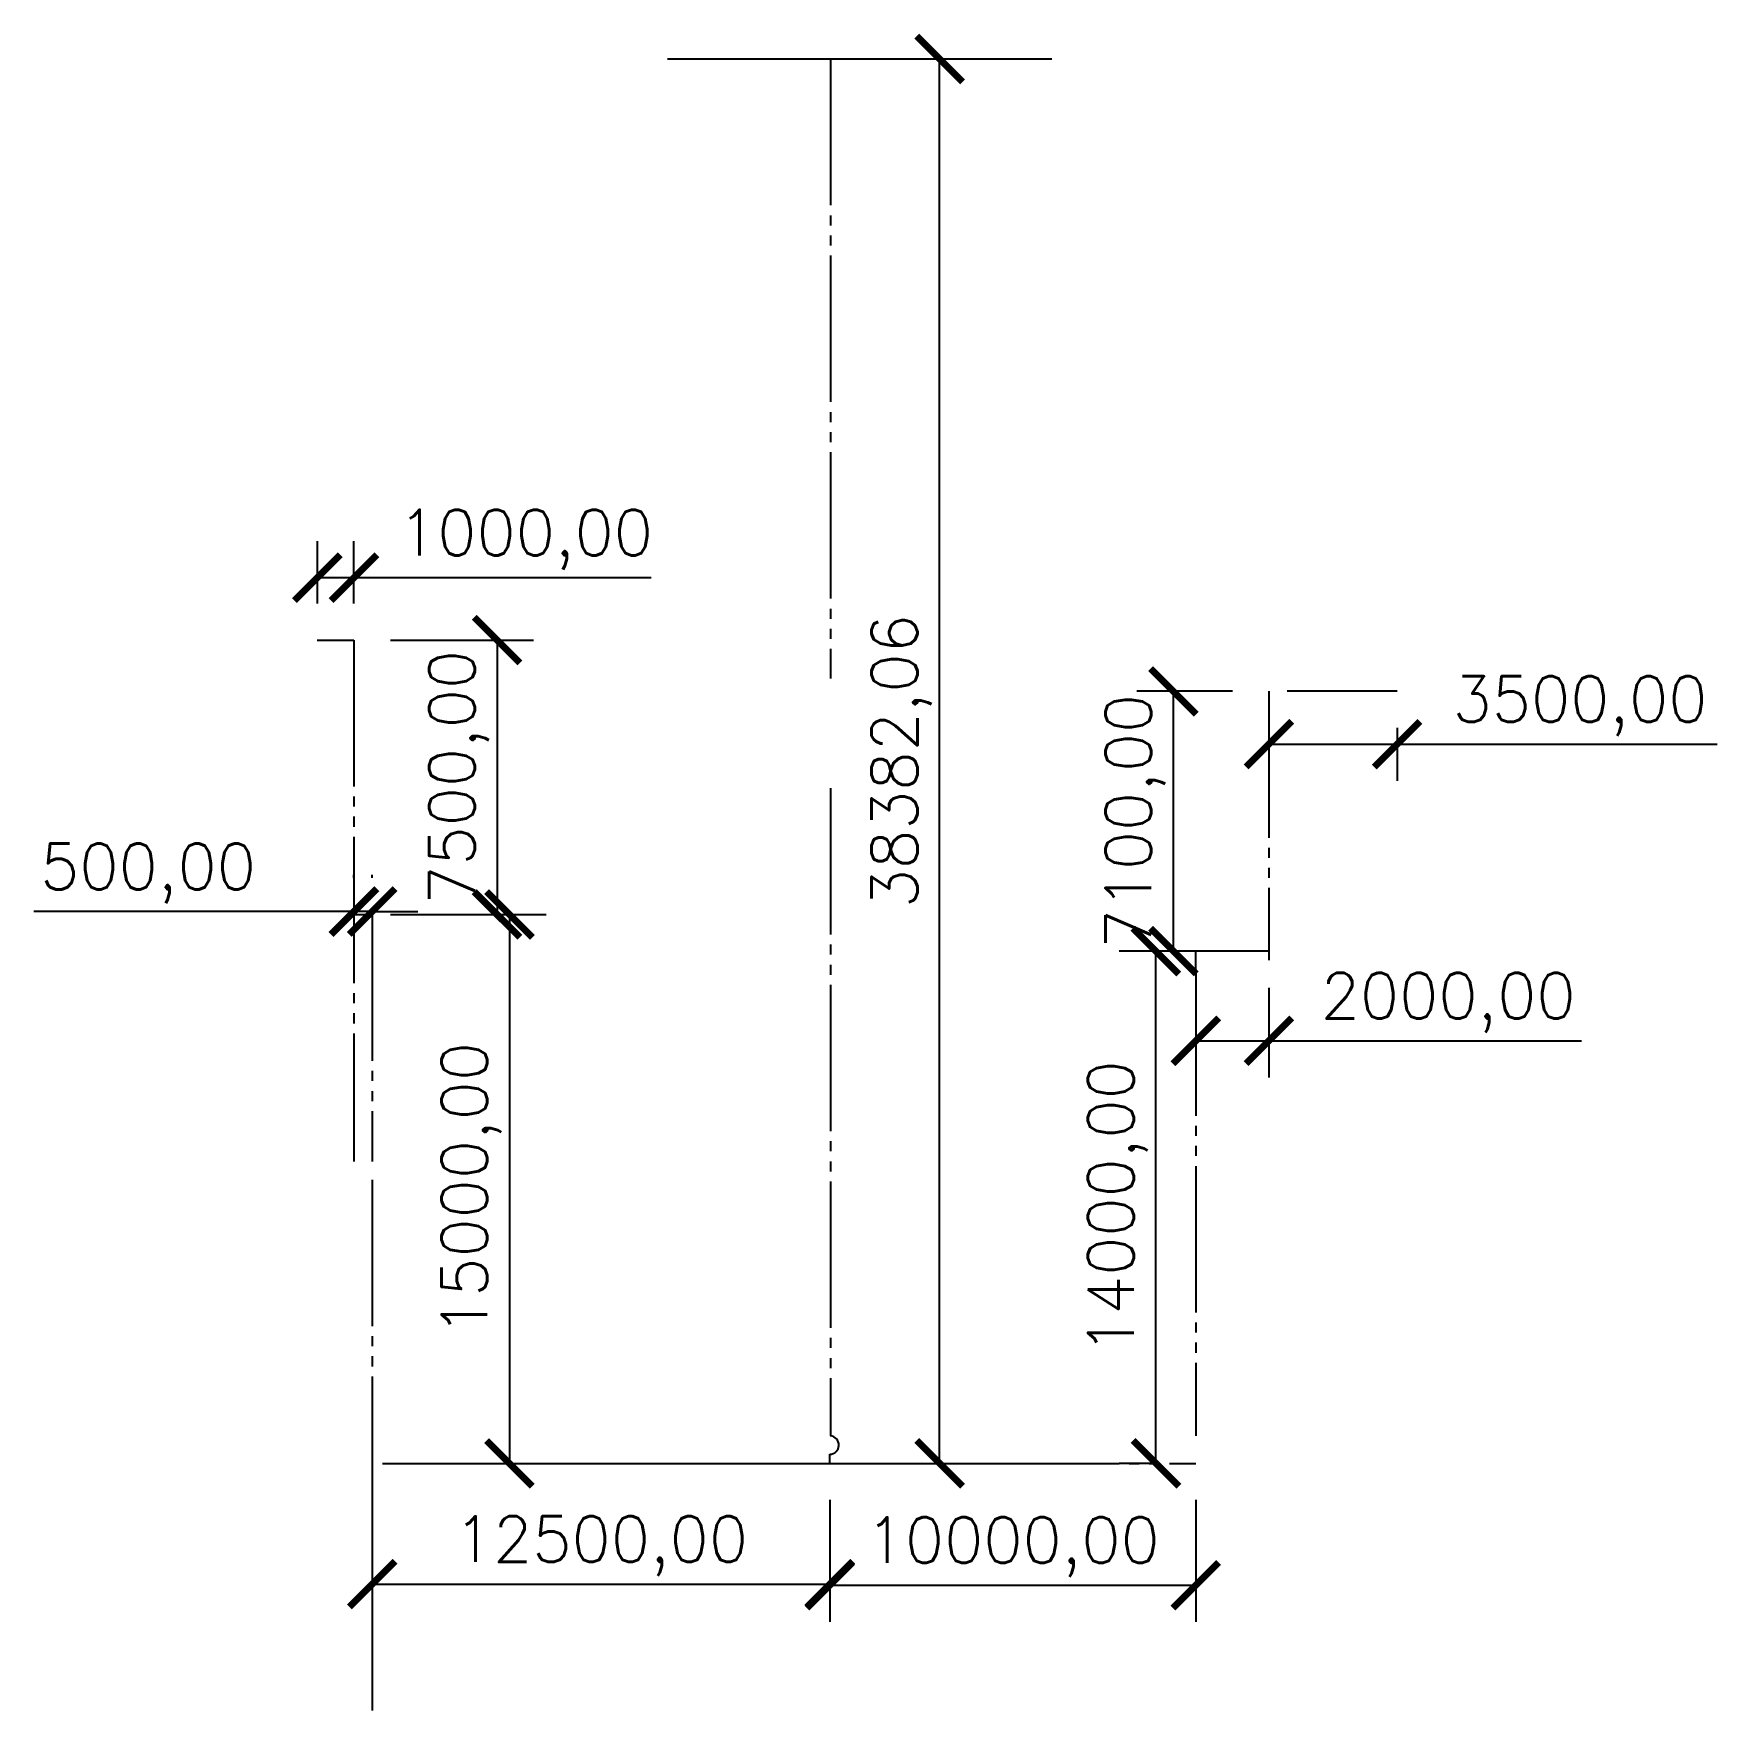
# Model space of a CAD drawing. Header units: millimetres. Extents: x 676 to 2703, y 109 to 703.
# Drawn here: x 2611.2 to 2703.2, y 467.1 to 558.8 of the extents above.
import ezdxf

# ---------------------------------------------------------------- set-up
doc = ezdxf.new("R2010")
doc.units = ezdxf.units.MM
doc.linetypes.add('JIS_09_08', pattern=[10.75, 8, -0.55, 0.55, -0.55, 0.55, -0.55])
doc.layers.get('0').update_dxf_attribs({"lineweight": 25})
doc.layers.add('图层1', color=3, linetype='Continuous', lineweight=70)
doc.layers.add('图层2', color=5, linetype='Continuous', lineweight=70, plot=False)
doc.styles.get("Standard").update_dxf_attribs({"font": 'txt', "bigfont": 'gbcbig.shx'})
doc.dimstyles.new('副本 ISO-25', dxfattribs={"dimtxt": 2.5, "dimasz": 2.5, "dimexe": 2, "dimexo": 2, "dimtad": 1, "dimlfac": 500, "dimtxsty": 'Standard', "dimblk": 'ARCHTICK', "dimcen": 2.5, "dimadec": 0, "dimazin": 0, "dimtfac": 1, "dimtmove": 0, "dimatfit": 3, "dimfxl": 1, "dimarcsym": 0})

# ---------------------------------------------------------------- blocks, each defined once
blk = doc.blocks.new('_ArchTick')
at = {"color": 0, "linetype": 'ByBlock', "const_width": 0.15}
blk.add_lwpolyline([(-0.5, -0.5), (0.5, 0.5)], dxfattribs=at)
blk = doc.blocks.new('*D5')
at = {"color": 0, "lineweight": -2, "transparency": 16777216}
for p, q in [((2626.67, 527.638), (2626.67, 531.052)), ((2628.67, 527.638), (2628.67, 531.052)), ((2626.67, 529.052), (2628.67, 529.052)), ((2628.67, 529.052), (2644.92, 529.052))]:
    blk.add_line(p, q, dxfattribs=at)
at = {"color": 0, "lineweight": -2, "transparency": 16777216, "xscale": 2.5, "yscale": 2.5, "zscale": 2.5, "rotation": 180}
blk.add_blockref('_ArchTick', (2626.67, 529.052), dxfattribs=at)
at = {"color": 0, "lineweight": -2, "transparency": 16777216, "xscale": 2.5, "yscale": 2.5, "zscale": 2.5}
blk.add_blockref('_ArchTick', (2628.67, 529.052), dxfattribs=at)
at = {"color": 0, "lineweight": 0, "transparency": 16777216, "insert": (2638.045, 531.135), "char_height": 2.5, "attachment_point": 5}
blk.add_mtext('1000,00', dxfattribs=at)
blk = doc.blocks.new('_None')
blk = doc.blocks.new('*D6')
at = {"color": 0, "lineweight": -2, "transparency": 16777216}
for p, q in [((2630.67, 525.638), (2638.489, 525.638)), ((2636.489, 525.638), (2636.489, 510.638)), ((2630.67, 510.638), (2638.489, 510.638))]:
    blk.add_line(p, q, dxfattribs=at)
at = {"color": 0, "lineweight": -2, "transparency": 16777216, "xscale": 2.5, "yscale": 2.5, "zscale": 2.5}
for p, rotation in [((2636.489, 525.638), 90), ((2636.489, 510.638), 270)]:
    blk.add_blockref('_ArchTick', p, dxfattribs=dict(at, rotation=rotation))
at = {"color": 0, "lineweight": 0, "transparency": 16777216, "insert": (2634.405, 518.138), "char_height": 2.5, "attachment_point": 5, "rotation": 90}
blk.add_mtext('7500,00', dxfattribs=at)
blk = doc.blocks.new('*D7')
at = {"color": 0, "lineweight": -2, "transparency": 16777216}
for p, q in [((2628.67, 512.638), (2628.67, 512.799)), ((2629.67, 512.638), (2629.67, 512.799)), ((2628.67, 510.799), (2611.17, 510.799)), ((2629.67, 510.799), (2628.67, 510.799)), ((2629.67, 510.799), (2632.17, 510.799))]:
    blk.add_line(p, q, dxfattribs=at)
at = {"color": 0, "lineweight": -2, "transparency": 16777216, "xscale": 2.5, "yscale": 2.5, "zscale": 2.5}
blk.add_blockref('_ArchTick', (2628.67, 510.799), dxfattribs=at)
at = {"color": 0, "lineweight": -2, "transparency": 16777216, "xscale": 2.5, "yscale": 2.5, "zscale": 2.5, "rotation": 180}
blk.add_blockref('_ArchTick', (2629.67, 510.799), dxfattribs=at)
at = {"color": 0, "lineweight": 0, "transparency": 16777216, "insert": (2617.42, 512.882), "char_height": 2.5, "attachment_point": 5}
blk.add_mtext('500,00', dxfattribs=at)
blk = doc.blocks.new('*D8')
at = {"color": 0, "lineweight": -2, "transparency": 16777216}
for p, q in [((2631.67, 510.638), (2639.17, 510.638)), ((2637.17, 510.638), (2637.17, 480.638)), ((2631.67, 480.638), (2639.17, 480.638))]:
    blk.add_line(p, q, dxfattribs=at)
at = {"color": 0, "lineweight": -2, "transparency": 16777216, "xscale": 2.5, "yscale": 2.5, "zscale": 2.5}
for p, rotation in [((2637.17, 510.638), 90), ((2637.17, 480.638), 270)]:
    blk.add_blockref('_ArchTick', p, dxfattribs=dict(at, rotation=rotation))
at = {"color": 0, "lineweight": 0, "transparency": 16777216, "insert": (2635.086, 495.638), "char_height": 2.5, "attachment_point": 5, "rotation": 90}
blk.add_mtext('15000,00', dxfattribs=at)
blk = doc.blocks.new('*D9')
at = {"color": 0, "lineweight": -2, "transparency": 16777216}
for p, q in [((2629.67, 478.638), (2629.67, 472.036)), ((2654.67, 478.638), (2654.67, 472.036)), ((2629.67, 474.036), (2654.67, 474.036))]:
    blk.add_line(p, q, dxfattribs=at)
at = {"color": 0, "lineweight": -2, "transparency": 16777216, "xscale": 2.5, "yscale": 2.5, "zscale": 2.5, "rotation": 180}
blk.add_blockref('_ArchTick', (2629.67, 474.036), dxfattribs=at)
at = {"color": 0, "lineweight": -2, "transparency": 16777216, "xscale": 2.5, "yscale": 2.5, "zscale": 2.5}
blk.add_blockref('_ArchTick', (2654.67, 474.036), dxfattribs=at)
at = {"color": 0, "lineweight": 0, "transparency": 16777216, "insert": (2642.17, 476.119), "char_height": 2.5, "attachment_point": 5}
blk.add_mtext('12500,00', dxfattribs=at)
blk = doc.blocks.new('*D10')
at = {"color": 0, "lineweight": -2, "transparency": 16777216}
for p, q in [((2656.702, 557.402), (2662.674, 557.402)), ((2660.674, 480.638), (2660.674, 557.402)), ((2656.67, 480.638), (2662.674, 480.638))]:
    blk.add_line(p, q, dxfattribs=at)
at = {"color": 0, "lineweight": -2, "transparency": 16777216, "xscale": 2.5, "yscale": 2.5, "zscale": 2.5}
for p, rotation in [((2660.674, 557.402), 90), ((2660.674, 480.638), 270)]:
    blk.add_blockref('_ArchTick', p, dxfattribs=dict(at, rotation=rotation))
at = {"color": 0, "lineweight": 0, "transparency": 16777216, "insert": (2658.591, 519.02), "char_height": 2.5, "attachment_point": 5, "rotation": 90}
blk.add_mtext('38382,06', dxfattribs=at)
blk = doc.blocks.new('*D11')
at = {"color": 0, "lineweight": -2, "transparency": 16777216}
for p, q in [((2654.67, 478.638), (2654.67, 471.978)), ((2674.67, 478.638), (2674.67, 471.978)), ((2654.67, 473.978), (2674.67, 473.978))]:
    blk.add_line(p, q, dxfattribs=at)
at = {"color": 0, "lineweight": -2, "transparency": 16777216, "xscale": 2.5, "yscale": 2.5, "zscale": 2.5, "rotation": 180}
blk.add_blockref('_ArchTick', (2654.67, 473.978), dxfattribs=at)
at = {"color": 0, "lineweight": -2, "transparency": 16777216, "xscale": 2.5, "yscale": 2.5, "zscale": 2.5}
blk.add_blockref('_ArchTick', (2674.67, 473.978), dxfattribs=at)
at = {"color": 0, "lineweight": 0, "transparency": 16777216, "insert": (2664.67, 476.061), "char_height": 2.5, "attachment_point": 5}
blk.add_mtext('10000,00', dxfattribs=at)
blk = doc.blocks.new('*D12')
at = {"color": 0, "lineweight": -2, "transparency": 16777216}
for p, q in [((2672.67, 508.638), (2670.492, 508.638)), ((2672.492, 480.638), (2672.492, 508.638)), ((2672.67, 480.638), (2670.492, 480.638))]:
    blk.add_line(p, q, dxfattribs=at)
at = {"color": 0, "lineweight": -2, "transparency": 16777216, "xscale": 2.5, "yscale": 2.5, "zscale": 2.5}
for p, rotation in [((2672.492, 508.638), 90), ((2672.492, 480.638), 270)]:
    blk.add_blockref('_ArchTick', p, dxfattribs=dict(at, rotation=rotation))
at = {"color": 0, "lineweight": 0, "transparency": 16777216, "insert": (2670.409, 494.638), "char_height": 2.5, "attachment_point": 5, "rotation": 90}
blk.add_mtext('14000,00', dxfattribs=at)
blk = doc.blocks.new('*D13')
at = {"color": 0, "lineweight": -2, "transparency": 16777216}
for p, q in [((2674.67, 506.638), (2674.67, 501.736)), ((2678.67, 506.638), (2678.67, 501.736)), ((2674.67, 503.736), (2678.67, 503.736)), ((2678.67, 503.736), (2695.753, 503.736))]:
    blk.add_line(p, q, dxfattribs=at)
at = {"color": 0, "lineweight": -2, "transparency": 16777216, "xscale": 2.5, "yscale": 2.5, "zscale": 2.5, "rotation": 180}
blk.add_blockref('_ArchTick', (2674.67, 503.736), dxfattribs=at)
at = {"color": 0, "lineweight": -2, "transparency": 16777216, "xscale": 2.5, "yscale": 2.5, "zscale": 2.5}
blk.add_blockref('_ArchTick', (2678.67, 503.736), dxfattribs=at)
at = {"color": 0, "lineweight": 0, "transparency": 16777216, "insert": (2688.461, 505.819), "char_height": 2.5, "attachment_point": 5}
blk.add_mtext('2000,00', dxfattribs=at)
blk = doc.blocks.new('*D14')
at = {"color": 0, "lineweight": -2, "transparency": 16777216}
for p, q in [((2676.67, 522.838), (2671.45, 522.838)), ((2673.45, 508.638), (2673.45, 522.838)), ((2676.67, 508.638), (2671.45, 508.638))]:
    blk.add_line(p, q, dxfattribs=at)
at = {"color": 0, "lineweight": -2, "transparency": 16777216, "xscale": 2.5, "yscale": 2.5, "zscale": 2.5}
for p, rotation in [((2673.45, 522.838), 90), ((2673.45, 508.638), 270)]:
    blk.add_blockref('_ArchTick', p, dxfattribs=dict(at, rotation=rotation))
at = {"color": 0, "lineweight": 0, "transparency": 16777216, "insert": (2671.366, 515.738), "char_height": 2.5, "attachment_point": 5, "rotation": 90}
blk.add_mtext('7100,00', dxfattribs=at)
blk = doc.blocks.new('*D15')
at = {"color": 0, "lineweight": -2, "transparency": 16777216}
for p, q in [((2678.67, 520.838), (2678.67, 517.949)), ((2685.67, 520.838), (2685.67, 517.949)), ((2678.67, 519.949), (2685.67, 519.949)), ((2685.67, 519.949), (2703.17, 519.949))]:
    blk.add_line(p, q, dxfattribs=at)
at = {"color": 0, "lineweight": -2, "transparency": 16777216, "xscale": 2.5, "yscale": 2.5, "zscale": 2.5, "rotation": 180}
blk.add_blockref('_ArchTick', (2678.67, 519.949), dxfattribs=at)
at = {"color": 0, "lineweight": -2, "transparency": 16777216, "xscale": 2.5, "yscale": 2.5, "zscale": 2.5}
blk.add_blockref('_ArchTick', (2685.67, 519.949), dxfattribs=at)
at = {"color": 0, "lineweight": 0, "transparency": 16777216, "insert": (2695.67, 522.033), "char_height": 2.5, "attachment_point": 5}
blk.add_mtext('3500,00', dxfattribs=at)

msp = doc.modelspace()

# ---------------------------------------------------------------- linework, layer by layer
at = {"lineweight": 25}
msp.add_line((2645.803144, 557.402496), (2666.803144, 557.402496), dxfattribs=at)
at = {"color": 5, "linetype": 'JIS_09_08', "lineweight": 25}
msp.add_line((2634.66979, 480.638366), (2639.66979, 480.638366), dxfattribs=at)
at = {"color": 5, "lineweight": 25}
for p, q in [((2639.66979, 480.638366), (2644.66979, 480.638366)), ((2644.66979, 480.638366), (2649.66979, 480.638366)), ((2649.66979, 480.638366), (2654.66979, 480.638366)), ((2654.66979, 480.638366), (2654.66979, 481.138366))]:
    msp.add_line(p, q, dxfattribs=at)
at = {"layer": '图层1', "color": 5, "linetype": 'JIS_09_08', "lineweight": 25}
for p, q in [((2654.702453, 557.402496), (2654.702453, 523.545595)), ((2654.702453, 517.545595), (2654.702453, 482.137298))]:
    msp.add_line(p, q, dxfattribs=at)
at = {"layer": '图层2', "lineweight": 25}
for p, q in [((2626.66979, 525.638366), (2628.66979, 525.638366)), ((2626.66979, 525.638366), (2628.66979, 525.638366)), ((2628.66979, 510.638366), (2629.66979, 510.638366)), ((2678.66979, 508.638366), (2674.66979, 508.638366)), ((2674.66979, 507.638366), (2674.66979, 508.638366))]:
    msp.add_line(p, q, dxfattribs=at)
at = {"layer": '图层2', "linetype": 'JIS_09_08', "lineweight": 25}
for p, q in [((2628.66979, 525.638366), (2628.66979, 497.138366)), ((2678.66979, 522.838366), (2678.66979, 508.138366)), ((2685.66979, 522.838366), (2679.66979, 522.838366)), ((2629.66979, 510.638366), (2629.66979, 497.138366)), ((2674.66979, 507.638366), (2674.66979, 482.138366)), ((2629.66979, 496.138366), (2629.66979, 467.138366))]:
    msp.add_line(p, q, dxfattribs=at)
at = {"layer": '图层2', "color": 5, "linetype": 'JIS_09_08', "lineweight": 25}
msp.add_line((2630.230552, 480.638366), (2674.66979, 480.638366), dxfattribs=at)
at = {"layer": '图层2', "lineweight": 25}
msp.add_arc((2654.66979, 481.638366), 0.5, 270, 86.25444228, dxfattribs=at)

# ---------------------------------------------------------------- dimensions: what is measured, and where the dimension line sits
at = {"lineweight": 0}
for base, p1, p2, picture, middle in [((2660.673861, 557.4024956), (2654.66979, 480.6383664), (2654.7024529, 557.4024956), '*D10', (2658.5905276, 519.020431)), ((2636.488786, 510.638366), (2628.66979, 525.638366), (2628.66979, 510.638366), '*D6', (2634.405453, 518.138366)), ((2673.449536, 522.838366), (2678.66979, 508.638366), (2678.66979, 522.838366), '*D14', (2671.366203, 515.738366)), ((2637.16979, 480.638366), (2629.66979, 510.638366), (2629.66979, 480.638366), '*D8', (2635.086457, 495.638366)), ((2672.491869, 508.638366), (2674.66979, 480.638366), (2674.66979, 508.638366), '*D12', (2670.408536, 494.638366))]:
    dim = msp.add_linear_dim(base=base, p1=p1, p2=p2, angle=90, dimstyle='副本 ISO-25', override={"dimzin": 0, "dimldrblk": 'None'}, dxfattribs=at)
    dim.commit()
    dim.dimension.update_dxf_attribs({"geometry": picture, "text_midpoint": middle})
for base, p1, p2, picture, middle in [((2628.66979, 529.051669), (2626.66979, 525.638366), (2628.66979, 525.638366), '*D5', (2638.04479, 531.135002)), ((2685.66979, 519.949473), (2678.66979, 522.838366), (2685.66979, 522.838366), '*D15', (2695.66979, 522.032806)), ((2628.66979, 510.799134), (2629.66979, 510.638366), (2628.66979, 510.638366), '*D7', (2617.41979, 512.882468)), ((2678.66979, 503.736013), (2674.66979, 508.638366), (2678.66979, 508.638366), '*D13', (2688.461457, 505.819346)), ((2654.66979, 474.036161), (2629.66979, 480.638366), (2654.66979, 480.638366), '*D9', (2642.16979, 476.119494)), ((2674.66979, 473.978061), (2654.66979, 480.638366), (2674.66979, 480.638366), '*D11', (2664.66979, 476.061394))]:
    dim = msp.add_linear_dim(base=base, p1=p1, p2=p2, dimstyle='副本 ISO-25', override={"dimzin": 0, "dimldrblk": 'None'}, dxfattribs=at)
    dim.commit()
    dim.dimension.update_dxf_attribs({"geometry": picture, "text_midpoint": middle})

doc.saveas('drawing.dxf')
